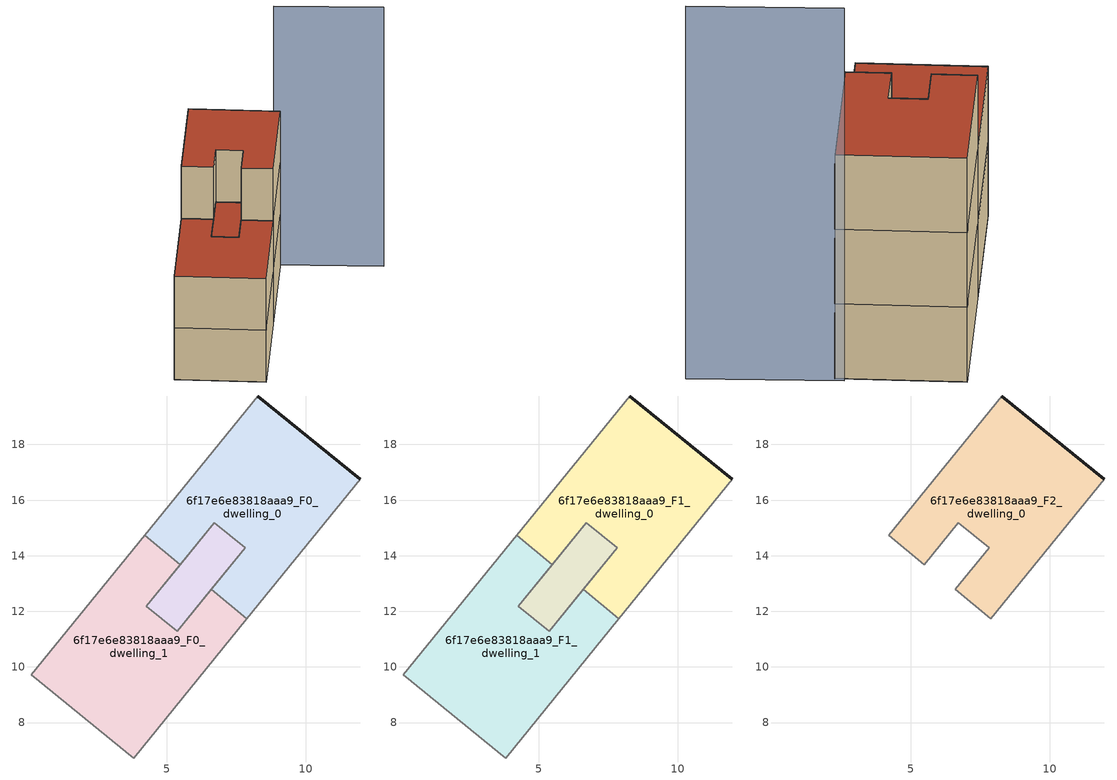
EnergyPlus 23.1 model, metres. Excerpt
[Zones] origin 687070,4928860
6f17e6e83818aaa9_F0_dwelling_0
 floor ground (EU_floor_Construction): 7.89,11.74 11.96,16.75 8.28,19.74 4.21,14.73 5.5,13.68 6.72,15.19 7.82,14.29 6.6,12.79 z0
 wall outside (EU_wall_Construction): 8.28,19.74 11.96,16.75 z0:3
 wall adiabatic (EU_wall_Construction): 11.96,16.75 7.89,11.74 6.6,12.79 7.82,14.29 / 6.72,15.19 5.5,13.68 / 4.21,14.73 8.28,19.74 z0:3
 wall to 6f17e6e83818aaa9_F0_circulation (EU_wall_Construction): 7.82,14.29 6.72,15.19 z0:3
 wall to 6f17e6e83818aaa9_F0_dwelling_1 (EU_wall_Construction): 5.5,13.68 4.21,14.73 z0:3
6f17e6e83818aaa9_F0_dwelling_1
 floor ground (EU_floor_Construction): 3.82,6.73 7.89,11.74 6.6,12.79 5.38,11.28 4.28,12.18 5.5,13.68 4.21,14.73 0.14,9.71 z0
 wall adiabatic (EU_wall_Construction): 5.5,13.68 4.28,12.18 / 5.38,11.28 6.6,12.79 7.89,11.74 3.82,6.73 0.14,9.71 4.21,14.73 z0:3
 wall to 6f17e6e83818aaa9_F0_circulation (EU_wall_Construction): 4.27,12.18 5.38,11.28 z0:3
6f17e6e83818aaa9_F0_circulation
 floor ground (EU_floor_Construction): 5.38,11.28 7.82,14.29 6.72,15.19 4.28,12.18 z0
 wall adiabatic (EU_wall_Construction): 7.82,14.29 5.38,11.28 / 4.28,12.18 6.72,15.19 z0:3
6f17e6e83818aaa9_F1_dwelling_0
 floor to 6f17e6e83818aaa9_F0_dwelling_0 (EU_floor_Construction): 7.89,11.74 11.96,16.75 8.28,19.74 4.21,14.73 5.5,13.68 6.72,15.19 7.82,14.29 6.6,12.79 z3
 wall outside (EU_wall_Construction): 8.28,19.74 11.96,16.75 z3:6
 wall adiabatic (EU_wall_Construction): 11.96,16.75 7.89,11.74 6.6,12.79 7.82,14.29 / 6.72,15.19 5.5,13.68 / 4.21,14.73 8.28,19.74 z3:6
 wall to 6f17e6e83818aaa9_F1_circulation (EU_wall_Construction): 7.82,14.29 6.72,15.19 z3:6
 wall to 6f17e6e83818aaa9_F1_dwelling_1 (EU_wall_Construction): 5.5,13.68 4.21,14.73 z3:6
6f17e6e83818aaa9_F1_dwelling_1
 floor to 6f17e6e83818aaa9_F0_dwelling_1 (EU_floor_Construction): 3.82,6.73 7.89,11.74 6.6,12.79 5.38,11.28 4.27,12.18 5.5,13.68 4.21,14.73 0.14,9.71 z3
 wall adiabatic (EU_wall_Construction): 5.5,13.68 4.28,12.18 / 5.38,11.28 6.6,12.79 7.89,11.74 3.82,6.73 0.14,9.71 4.21,14.73 z3:6
 wall to 6f17e6e83818aaa9_F1_circulation (EU_wall_Construction): 4.27,12.18 5.38,11.28 z3:6
 roof outside (EU_roof_Construction): 6.6,12.79 7.89,11.74 3.82,6.73 0.14,9.71 4.21,14.73 5.5,13.68 4.28,12.18 5.38,11.28 z6
6f17e6e83818aaa9_F1_circulation
 floor to 6f17e6e83818aaa9_F0_circulation (EU_floor_Construction): 5.38,11.28 7.82,14.29 6.72,15.19 4.27,12.18 z3
 wall adiabatic (EU_wall_Construction): 7.82,14.29 5.38,11.28 / 4.28,12.18 6.72,15.19 z3:6
 roof outside (EU_roof_Construction): 7.82,14.29 5.38,11.28 4.28,12.18 6.72,15.19 z6
6f17e6e83818aaa9_F2_dwelling_0
 floor to 6f17e6e83818aaa9_F1_dwelling_0 (EU_floor_Construction): 7.89,11.74 11.96,16.75 8.28,19.74 4.21,14.73 5.5,13.68 6.72,15.19 7.82,14.29 6.6,12.79 z6
 wall outside (EU_wall_Construction): 8.28,19.74 11.96,16.75 z6:9
 wall adiabatic (EU_wall_Construction): 11.96,16.75 7.89,11.74 6.6,12.79 7.82,14.29 6.72,15.19 5.5,13.68 4.21,14.73 8.28,19.74 z6:9
 roof outside (EU_roof_Construction): 11.96,16.75 7.89,11.74 6.6,12.79 7.82,14.29 6.72,15.19 5.5,13.68 4.21,14.73 8.28,19.74 z9
shading: 11.79,17.09 16.28,13.65 z0:15
[Building]
EU S2 Campaign: North Axis=0; Terrain=City; Solar Distribution=FullExterior
[Site:Location]
Bologna: Latitude=44.5; Longitude=11.25; Time Zone=1; Elevation=37
[SizingPeriod:WeatherFileDays]
AnnualSizingPeriod: Begin Month=1; Begin Day of Month=1; End Month=12; End Day of Month=31; Day of Week for Start Day=Monday; Use Weather File Daylight Saving Period=No; Use Weather File Rain and Snow Indicators=No
[MATERIAL]
EU_InternalMass_Material: Roughness=MediumRough; Thickness=0.1; Conductivity=1; Density=1800; Specific Heat=900; Thermal Absorptance=0.9; Solar Absorptance=0.7; Visible Absorptance=0.7
[MATERIAL:NOMASS] Roughness=MediumRough; Thermal Absorptance=0.9; Solar Absorptance=0.7; Visible Absorptance=0.7
Name | Thermal Resistance
EU_wall_NoMass | 0.937881
EU_roof_NoMass | 0.548572
EU_floor_NoMass | 0.71348
[CONSTRUCTION]
EU_wall_Construction: EU_wall_NoMass
EU_roof_Construction: EU_roof_NoMass
EU_floor_Construction: EU_floor_NoMass
EU_InternalMass_Construction: EU_InternalMass_Material
[ZONE] Type=1; Multiplier=1; Ceiling Height=autocalculate; Floor Area=autocalculate; Part of Total Floor Area=Yes
Name | Volume
6f17e6e83818aaa9_F0_dwelling_0 | 83.6301
6f17e6e83818aaa9_F1_dwelling_0; 6f17e6e83818aaa9_F2_dwelling_0 | 83.6279
6f17e6e83818aaa9_F0_dwelling_1 | 83.6118
6f17e6e83818aaa9_F1_dwelling_1 | 83.614
6f17e6e83818aaa9_F0_circulation | 16.5366
6f17e6e83818aaa9_F1_circulation | 16.5381
[INTERNALMASS] Construction=EU_InternalMass_Construction
Name | Zone or ZoneList | Surface Area
6f17e6e83818aaa9_F0_dwelling_0_EU_InternalMass | 6f17e6e83818aaa9_F0_dwelling_0 | 27.8746
6f17e6e83818aaa9_F0_dwelling_1_EU_InternalMass | 6f17e6e83818aaa9_F0_dwelling_1 | 27.8746
6f17e6e83818aaa9_F1_dwelling_0_EU_InternalMass | 6f17e6e83818aaa9_F1_dwelling_0 | 27.8746
6f17e6e83818aaa9_F1_dwelling_1_EU_InternalMass | 6f17e6e83818aaa9_F1_dwelling_1 | 27.8746
6f17e6e83818aaa9_F2_dwelling_0_EU_InternalMass | 6f17e6e83818aaa9_F2_dwelling_0 | 61.2627
[OTHEREQUIPMENT] Fuel Type=Electricity; Design Level Calculation Method=Watts/Area; Power per Zone Floor Area=1; Fraction Latent=0; Fraction Radiant=0; Fraction Lost=0; Carbon Dioxide Generation Rate=0; EndUse Subcategory=EU_Step8_InternalGains
Name | Zone or ZoneList or Space or SpaceList | Schedule
EU_Step8_InternalGain_6f17e6e83818aaa9_F0_dwelling_0_f000 | 6f17e6e83818aaa9_F0_dwelling_0 | EU_Step8_GainSchedule_6f17e6e83818aaa9_F0_dwelling_0_f000
EU_Step8_InternalGain_6f17e6e83818aaa9_F0_dwelling_1_f000 | 6f17e6e83818aaa9_F0_dwelling_1 | EU_Step8_GainSchedule_6f17e6e83818aaa9_F0_dwelling_1_f000
EU_Step8_InternalGain_6f17e6e83818aaa9_F1_dwelling_0_f000 | 6f17e6e83818aaa9_F1_dwelling_0 | EU_Step8_GainSchedule_6f17e6e83818aaa9_F1_dwelling_0_f000
EU_Step8_InternalGain_6f17e6e83818aaa9_F1_dwelling_1_f000 | 6f17e6e83818aaa9_F1_dwelling_1 | EU_Step8_GainSchedule_6f17e6e83818aaa9_F1_dwelling_1_f000
EU_Step8_InternalGain_6f17e6e83818aaa9_F2_dwelling_0_f000 | 6f17e6e83818aaa9_F2_dwelling_0 | EU_Step8_GainSchedule_6f17e6e83818aaa9_F2_dwelling_0_f000
[ZONEINFILTRATION:DESIGNFLOWRATE] Schedule=EU_AlwaysOn; Design Flow Rate Calculation Method=Flow/Area; Flow Rate per Floor Area=0.0005; Constant Term Coefficient=1; Temperature Term Coefficient=0; Velocity Term Coefficient=0; Velocity Squared Term Coefficient=0
Name | Zone or ZoneList or Space or SpaceList
EU_Circulation_Infiltration_6f17e6e83818aaa9_F0_circulation | 6f17e6e83818aaa9_F0_circulation
EU_Circulation_Infiltration_6f17e6e83818aaa9_F1_circulation | 6f17e6e83818aaa9_F1_circulation
[ZONEVENTILATION:DESIGNFLOWRATE] Schedule=EU_AlwaysOn; Design Flow Rate Calculation Method=AirChanges/Hour; Air Changes per Hour=0.687892; Ventilation Type=Natural; Fan Pressure Rise=0; Fan Total Efficiency=1; Constant Term Coefficient=1; Temperature Term Coefficient=0; Velocity Term Coefficient=0; Velocity Squared Term Coefficient=0; Minimum Indoor Temperature=-100; Maximum Indoor Temperature=100; Delta Temperature=-100; Minimum Outdoor Temperature=-100; Maximum Outdoor Temperature=100; Maximum Wind Speed=40
Name | Zone or ZoneList or Space or SpaceList
EU_ConstantAir_6f17e6e83818aaa9_F0_dwelling_0 | 6f17e6e83818aaa9_F0_dwelling_0
EU_ConstantAir_6f17e6e83818aaa9_F0_dwelling_1 | 6f17e6e83818aaa9_F0_dwelling_1
EU_ConstantAir_6f17e6e83818aaa9_F1_dwelling_0 | 6f17e6e83818aaa9_F1_dwelling_0
EU_ConstantAir_6f17e6e83818aaa9_F1_dwelling_1 | 6f17e6e83818aaa9_F1_dwelling_1
EU_ConstantAir_6f17e6e83818aaa9_F2_dwelling_0 | 6f17e6e83818aaa9_F2_dwelling_0
[HVACTEMPLATE:THERMOSTAT] Constant Heating Setpoint=20; Constant Cooling Setpoint=50
EU_HeatOnly_6f17e6e83818aaa9_F0_dwelling_0; EU_HeatOnly_6f17e6e83818aaa9_F0_dwelling_1; EU_HeatOnly_6f17e6e83818aaa9_F1_dwelling_0; EU_HeatOnly_6f17e6e83818aaa9_F1_dwelling_1; EU_HeatOnly_6f17e6e83818aaa9_F2_dwelling_0
[HVACTEMPLATE:ZONE:IDEALLOADSAIRSYSTEM] System Availability Schedule=EU_AlwaysOn; Maximum Heating Supply Air Temperature=50; Minimum Cooling Supply Air Temperature=13; Maximum Heating Supply Air Humidity Ratio=0.0156; Minimum Cooling Supply Air Humidity Ratio=0.0077; Heating Limit=NoLimit; Cooling Limit=NoLimit; Heating Availability Schedule=EU_AlwaysOn; Cooling Availability Schedule=EU_CoolingOff; Dehumidification Control Type=ConstantSensibleHeatRatio; Cooling Sensible Heat Ratio=0.7; Dehumidification Setpoint=60; Humidification Control Type=None; Humidification Setpoint=30; Outdoor Air Method=None; Outdoor Air Flow Rate per Person=0.00944; Outdoor Air Flow Rate per Zone Floor Area=0; Outdoor Air Flow Rate per Zone=0; Demand Controlled Ventilation Type=None; Outdoor Air Economizer Type=NoEconomizer; Heat Recovery Type=None; Sensible Heat Recovery Effectiveness=0.7; Latent Heat Recovery Effectiveness=0.65
Name | Template Thermostat
6f17e6e83818aaa9_F0_dwelling_0 | EU_HeatOnly_6f17e6e83818aaa9_F0_dwelling_0
6f17e6e83818aaa9_F0_dwelling_1 | EU_HeatOnly_6f17e6e83818aaa9_F0_dwelling_1
6f17e6e83818aaa9_F1_dwelling_0 | EU_HeatOnly_6f17e6e83818aaa9_F1_dwelling_0
6f17e6e83818aaa9_F1_dwelling_1 | EU_HeatOnly_6f17e6e83818aaa9_F1_dwelling_1
6f17e6e83818aaa9_F2_dwelling_0 | EU_HeatOnly_6f17e6e83818aaa9_F2_dwelling_0
[SIZING:ZONE] Zone Cooling Design Supply Air Temperature Input Method=SupplyAirTemperature; Zone Cooling Design Supply Air Temperature=13; Zone Heating Design Supply Air Temperature Input Method=SupplyAirTemperature; Zone Heating Design Supply Air Temperature=50; Zone Cooling Design Supply Air Humidity Ratio=0.008; Zone Heating Design Supply Air Humidity Ratio=0.008; Cooling Design Air Flow Method=DesignDay; Cooling Design Air Flow Rate=0; Cooling Minimum Air Flow per Zone Floor Area=0.000762; Cooling Minimum Air Flow=0; Cooling Minimum Air Flow Fraction=0.2; Heating Design Air Flow Method=DesignDay; Heating Design Air Flow Rate=0; Heating Maximum Air Flow per Zone Floor Area=0.002032; Heating Maximum Air Flow=0.141576; Heating Maximum Air Flow Fraction=0.3; Account for Dedicated Outdoor Air System=No; Dedicated Outdoor Air System Control Strategy=NeutralSupplyAir; Dedicated Outdoor Air Low Setpoint Temperature for Design=autosize; Dedicated Outdoor Air High Setpoint Temperature for Design=autosize; Zone Load Sizing Method=Sensible Load Only No Latent Load; Zone Latent Cooling Design Supply Air Humidity Ratio Input Method=HumidityRatioDifference; Zone Cooling Design Supply Air Humidity Ratio Difference=0.005; Zone Latent Heating Design Supply Air Humidity Ratio Input Method=HumidityRatioDifference; Zone Humidification Design Supply Air Humidity Ratio Difference=0.005
6f17e6e83818aaa9_F0_dwelling_0; 6f17e6e83818aaa9_F0_dwelling_1; 6f17e6e83818aaa9_F1_dwelling_0; 6f17e6e83818aaa9_F1_dwelling_1; 6f17e6e83818aaa9_F2_dwelling_0
[SCHEDULE:CONSTANT]
Name | Hourly Value
EU_AlwaysOn | 1
EU_CoolingOff | 0
[SCHEDULE:FILE] Column Number=1; Rows to Skip at Top=0; Number of Hours of Data=8760; Column Separator=Comma; Interpolate to Timestep=No; Minutes per Item=60; Adjust Schedule for Daylight Savings=Yes
Name | File
EU_Step8_GainSchedule_6f17e6e83818aaa9_F0_dwelling_0_f000 | ../../schedules/6f17e6e83818aaa9/6f17e6e83818aaa9_F0_dwelling_0_f000_gain.csv
EU_Step8_GainSchedule_6f17e6e83818aaa9_F0_dwelling_1_f000 | ../../schedules/6f17e6e83818aaa9/6f17e6e83818aaa9_F0_dwelling_1_f000_gain.csv
EU_Step8_GainSchedule_6f17e6e83818aaa9_F1_dwelling_0_f000 | ../../schedules/6f17e6e83818aaa9/6f17e6e83818aaa9_F1_dwelling_0_f000_gain.csv
EU_Step8_GainSchedule_6f17e6e83818aaa9_F1_dwelling_1_f000 | ../../schedules/6f17e6e83818aaa9/6f17e6e83818aaa9_F1_dwelling_1_f000_gain.csv
EU_Step8_GainSchedule_6f17e6e83818aaa9_F2_dwelling_0_f000 | ../../schedules/6f17e6e83818aaa9/6f17e6e83818aaa9_F2_dwelling_0_f000_gain.csv
